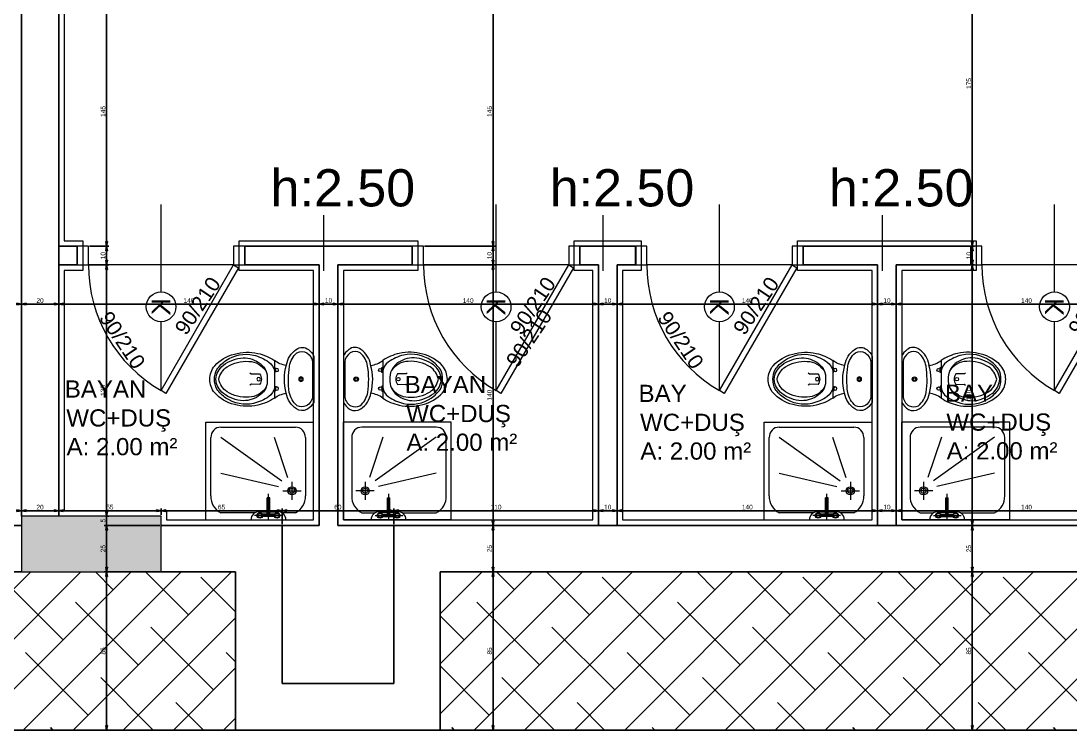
# Model space of a CAD drawing. Header units: millimetres. Extents: x -502 to 9998, y 2906 to 6004.
# Drawn here: x 1297 to 1862, y 3642 to 4024 of the extents above; entities that cross this region are included whole.
import ezdxf
from ezdxf.enums import TextEntityAlignment as Align

# ---------------------------------------------------------------- set-up
doc = ezdxf.new("R2010")
doc.units = ezdxf.units.MM
for name, color, linetype in [('BALKON', 8, 'Continuous'), ('kolon', 200, 'Continuous'), ('Sıva', 180, 'Continuous')]:
    doc.layers.add(name, color=color, linetype=linetype)
for name, color, linetype, lineweight in [('Duvar', 140, 'Continuous', 30), ('GRIDKOOR', 42, 'Continuous', 0), ('kapı pencere', 30, 'Continuous', 20), ('tefriş', 140, 'Continuous', 9), ('YAZı', 30, 'Continuous', 18), ('ölçülendirme', 80, 'Continuous', 30)]:
    doc.layers.add(name, color=color, linetype=linetype, lineweight=lineweight)
doc.styles.get("Standard").update_dxf_attribs({"font": 'arial.ttf'})
doc.styles.add('STYLE1', font='arial.ttf', dxfattribs={"height": 20})

# ---------------------------------------------------------------- blocks, each defined once
blk = doc.blocks.new('fger')
at = {"layer": 'kapı pencere'}
for p, q in [((5092.8, -129.04), (5092.8, -51.04)), ((5025.25, -90.04), (5062.28, -90.04)), ((5078.28, -90.04), (5125.25, -90.04))]:
    blk.add_line(p, q, dxfattribs=at)
for points in [[(5102.8, -51.04), (5102.8, -45.04), (5092.8, -45.04), (5092.8, -51.04)], [(5092.8, -129.04), (5091.3, -131.63), (5023.75, -92.63), (5025.25, -90.04)], [(5102.8, -135.04), (5102.8, -129.04), (5092.8, -129.04), (5092.8, -135.04)]]:
    blk.add_lwpolyline(points, close=True, dxfattribs=at)
blk.add_circle((5070.28, -90.04), 8, dxfattribs=at)
blk.add_arc((5092.8, -129.04), 78, 90, 150, dxfattribs=at)
at = {"layer": 'kapı pencere', "text_generation_flag": 2}
blk.add_text('K', height=10, dxfattribs=at).set_placement((5070.28, -90.04), align=Align.MIDDLE_CENTER)
at = {"layer": 'YAZı', "ltscale": 0.3}
blk.add_text('90/210', height=8, rotation=326.0972, dxfattribs=at).set_placement((5054.44, -103.49))
blk = doc.blocks.new('kapı-1')
at = {"layer": 'BALKON', "rotation": 270}
blk.add_blockref('fger', (3417.63, 9889.16), dxfattribs=at)
blk = doc.blocks.new('REWR')
at = {"layer": 'tefriş', "lineweight": 5}
for p, q in [((325340.13, -72859.72), (325307.08, -72859.72)), ((325336.02, -72860.6), (325311.89, -72860.6)), ((325337.06, -72887.85), (325310.15, -72887.85)), ((325318.74, -72887.26), (325315.08, -72887.26)), ((325315.08, -72887.26), (325315.08, -72888.69)), ((325318.74, -72887.85), (325318.74, -72887.26)), ((325328.47, -72887.26), (325332.12, -72887.26)), ((325328.47, -72887.85), (325328.47, -72887.26)), ((325332.12, -72887.26), (325332.12, -72888.69)), ((325319.99, -72898.45), (325320.11, -72904.32)), ((325327.59, -72904.56), (325327.47, -72898.45)), ((325320.11, -72904.32), (325319.49, -72905.44)), ((325328.21, -72905.44), (325327.59, -72904.56))]:
    blk.add_line(p, q, dxfattribs=at)
for centre, radius in [((325323.7, -72868.81), 1.63), ((325323.7, -72868.81), 0.933), ((325316.94, -72886.05), 1.18), ((325330.27, -72886.05), 1.18), ((325323.73, -72899.08), 1.25)]:
    blk.add_circle(centre, radius, dxfattribs=at)
for centre, radius, start, end in [((325315.59, -72874.13), 16.73, 120.57462, 145.23662), ((325311.88, -72868.76), 8.16, 89.8922, 153.27114), ((325335.11, -72869.32), 8.77, 32.64394, 84.09322), ((325336.04, -72869.76), 10.84, 35.52404, 67.84351), ((325309.72, -72867.82), 8.51, 157.67237, 209.94866), ((325311.15, -72868.2), 7.27, 154.59967, 207.60168), ((325336.79, -72868.24), 6.78, 329.36435, 32.64394), ((325339.59, -72867.91), 6.89, 321.50954, 40.12584), ((325316.75, -72862.31), 17.4, 214.12609, 259.68747), ((325317.24, -72861.18), 16.28, 219.66325, 259.43334), ((325323.24, -72812.91), 64.9, 262.04396, 278.71562), ((325330.42, -72861.15), 16.13, 279.48274, 319.17015), ((325331.36, -72862.87), 16.52, 279.01734, 325.61314), ((325295.34, -72876.83), 18.46, 323.34706, 351.91908), ((325323.34, -72842.38), 38.3, 255.32585, 286.08143), ((325351.87, -72876.83), 18.46, 188.08092, 216.65294), ((325339.77, -72907.65), 35.63, 146.24247, 167.10848), ((325335.28, -72909.36), 29.72, 143.87638, 167.27606), ((325319.37, -72897.75), 10.03, 99.04635, 143.87638), ((325322.62, -72905.78), 12.83, 85.615, 142.92131), ((325324.58, -72905.78), 12.83, 37.07869, 94.385), ((325327.84, -72897.75), 10.03, 36.12362, 80.95365), ((325311.93, -72909.36), 29.72, 12.72394, 36.12362), ((325307.44, -72907.65), 35.63, 12.89152, 33.75753), ((325339.83, -72907.1), 35.57, 167.99715, 195.39399), ((325327.17, -72909.82), 18.9, 141.45407, 181.453), ((325325.91, -72906.65), 15.15, 123.06797, 178.23699), ((325323.73, -72903.38), 6.18, 52.78614, 127.21386), ((325321.3, -72906.65), 15.15, 1.76301, 56.93203), ((325320.04, -72909.82), 18.9, 358.547, 38.54593), ((325307.38, -72907.1), 35.57, 344.60601, 12.00285), ((325330.93, -72908.2), 25.23, 167.68718, 214.69114), ((325336.56, -72908.07), 25.86, 175.82592, 212.00574), ((325310.64, -72908.07), 25.86, 327.99426, 4.17408), ((325316.28, -72908.2), 25.23, 325.30886, 12.31282), ((325332.88, -72909.18), 24.63, 182.60226, 218.1411), ((325314.32, -72909.18), 24.63, 321.8589, 357.39774), ((325332.73, -72909.95), 27.98, 193.61992, 227.66221), ((325330.49, -72909.13), 24.34, 213.48306, 235.28275), ((325326.66, -72913.45), 14.63, 214.70009, 257.95155), ((325320.55, -72913.45), 14.63, 282.04845, 325.29991), ((325316.72, -72909.13), 24.34, 304.71725, 326.51694), ((325314.48, -72909.95), 27.98, 312.33779, 346.38008), ((325324.36, -72916.27), 13.56, 216.81153, 266.78269), ((325323.88, -72918.22), 15.94, 231.14857, 269.00492), ((325323.37, -72916.02), 14.74, 242.78529, 270.91299), ((325322.84, -72916.27), 13.56, 273.21731, 323.18847), ((325323.84, -72916.02), 14.74, 269.08701, 297.21471), ((325323.33, -72918.22), 15.94, 270.99508, 308.85143)]:
    blk.add_arc(centre, radius, start, end, dxfattribs=at)
blk = doc.blocks.new('_Closed')
at = {"color": 0, "linetype": 'ByBlock', "lineweight": -2}
for p, q in [((-1, 0.17), (0, 0)), ((-1, 0.17), (-1, -0.17)), ((0, 0), (-1, -0.17)), ((0, 0), (-1, 0))]:
    blk.add_line(p, q, dxfattribs=at)

msp = doc.modelspace()

# ---------------------------------------------------------------- hatches: boundary and pattern name
at = {"layer": 'kolon'}
h = msp.add_hatch(dxfattribs=at)
h.set_pattern_fill('ANGLE', color=256)
h.set_pattern_definition([(0, (0, 0), (0, 6.985), [5.08, -1.905]), (90, (0, 0), (-6.985, 4e-16), [5.08, -1.905])])
h.paths.add_polyline_path([(4787.34, 4657.42), (4817.34, 4657.42), (4817.34, 4582.42), (4787.34, 4582.42)])
h.paths.add_polyline_path([(5002.34, 3757.42), (4927.34, 3757.42), (4927.34, 3727.42), (5002.34, 3727.42)])
h.paths.add_polyline_path([(4987.34, 4077.42), (4927.34, 4077.42), (4927.34, 4047.42), (4987.34, 4047.42)])
h.paths.add_polyline_path([(4922.34, 4427.42), (4952.34, 4427.42), (4952.34, 4367.42), (4922.34, 4367.42)])
h.paths.add_polyline_path([(5157.34, 4107.42), (5127.34, 4107.42), (5127.34, 4047.42), (5157.34, 4047.42)])
h.paths.add_polyline_path([(5162.34, 4427.42), (5132.34, 4427.42), (5132.34, 4367.42), (5162.34, 4367.42)])
h.paths.add_polyline_path([(5347.34, 4607.42), (5272.34, 4607.42), (5272.34, 4577.42), (5347.34, 4577.42)])
h.paths.add_polyline_path([(5652.34, 4607.42), (5622.34, 4607.42), (5622.34, 4547.42), (5652.34, 4547.42)])
h.paths.add_polyline_path([(5652.34, 4087.42), (5622.34, 4087.42), (5622.34, 4027.42), (5652.34, 4027.42)])
h.paths.add_polyline_path([(5652.34, 3787.42), (5622.34, 3787.42), (5622.34, 3727.42), (5652.34, 3727.42)])
h.paths.add_polyline_path([(5847.34, 4077.42), (5792.34, 4077.42), (5792.34, 4047.42), (5847.34, 4047.42)])
h.paths.add_polyline_path([(5872.34, 4417.42), (5812.34, 4417.42), (5812.34, 4387.42), (5872.34, 4387.42)])
h.paths.add_polyline_path([(5872.34, 4892.42), (5822.34, 4892.42), (5822.34, 4847.42), (5872.34, 4847.42)])
h.paths.add_polyline_path([(4817.34, 5222.42), (4787.34, 5222.42), (4787.34, 5147.42), (4817.34, 5147.42)], flags=17)
h.paths.add_polyline_path([(5657.34, 5102.42), (5622.34, 5102.42), (5622.34, 5022.42), (5657.34, 5022.42)])
h.paths.add_polyline_path([(5297.34, 5222.42), (5272.34, 5222.42), (5272.34, 5047.42), (5297.34, 5047.42)])
h.paths.add_polyline_path([(4602.34, 3757.42), (4677.34, 3757.42), (4677.34, 3727.42), (4602.34, 3727.42)])
h.paths.add_polyline_path([(4617.34, 4077.42), (4677.34, 4077.42), (4677.34, 4047.42), (4617.34, 4047.42)])
h.paths.add_polyline_path([(4682.34, 4427.42), (4652.34, 4427.42), (4652.34, 4367.42), (4682.34, 4367.42)])
h.paths.add_polyline_path([(4447.34, 4107.42), (4477.34, 4107.42), (4477.34, 4047.42), (4447.34, 4047.42)])
h.paths.add_polyline_path([(4442.34, 4427.42), (4472.34, 4427.42), (4472.34, 4367.42), (4442.34, 4367.42)])
h.paths.add_polyline_path([(4257.34, 4607.42), (4332.34, 4607.42), (4332.34, 4577.42), (4257.34, 4577.42)])
h.paths.add_polyline_path([(3952.34, 4607.42), (3982.34, 4607.42), (3982.34, 4547.42), (3952.34, 4547.42)])
h.paths.add_polyline_path([(3952.34, 4087.42), (3982.34, 4087.42), (3982.34, 4027.42), (3952.34, 4027.42)])
h.paths.add_polyline_path([(3952.34, 3787.42), (3982.34, 3787.42), (3982.34, 3727.42), (3952.34, 3727.42)])
h.paths.add_polyline_path([(3757.34, 4077.42), (3812.34, 4077.42), (3812.34, 4047.42), (3757.34, 4047.42)])
h.paths.add_polyline_path([(3732.34, 4417.42), (3792.34, 4417.42), (3792.34, 4387.42), (3732.34, 4387.42)])
h.paths.add_polyline_path([(3732.34, 4892.42), (3782.34, 4892.42), (3782.34, 4847.42), (3732.34, 4847.42)])
h.paths.add_polyline_path([(4787.34, 5222.42), (4817.34, 5222.42), (4817.34, 5147.42), (4787.34, 5147.42)], flags=17)
h.paths.add_polyline_path([(3947.34, 5102.42), (3982.34, 5102.42), (3982.34, 5022.42), (3947.34, 5022.42)])
h.paths.add_polyline_path([(4307.34, 5222.42), (4332.34, 5222.42), (4332.34, 5047.42), (4307.34, 5047.42)])
h.paths.add_polyline_path([(1157.73, 4657.42), (1187.73, 4657.42), (1187.73, 4582.42), (1157.73, 4582.42)])
h.paths.add_polyline_path([(1372.73, 3757.42), (1297.73, 3757.42), (1297.73, 3727.42), (1372.73, 3727.42)])
h.paths.add_polyline_path([(1357.73, 4077.42), (1297.73, 4077.42), (1297.73, 4047.42), (1357.73, 4047.42)])
h.paths.add_polyline_path([(1292.73, 4427.42), (1322.73, 4427.42), (1322.73, 4367.42), (1292.73, 4367.42)])
h.paths.add_polyline_path([(1527.73, 4107.42), (1497.73, 4107.42), (1497.73, 4047.42), (1527.73, 4047.42)])
h.paths.add_polyline_path([(1532.73, 4427.42), (1502.73, 4427.42), (1502.73, 4367.42), (1532.73, 4367.42)])
h.paths.add_polyline_path([(1717.73, 4607.42), (1642.73, 4607.42), (1642.73, 4577.42), (1717.73, 4577.42)])
h.paths.add_polyline_path([(2022.73, 4607.42), (1992.73, 4607.42), (1992.73, 4547.42), (2022.73, 4547.42)])
h.paths.add_polyline_path([(2022.73, 4087.42), (1992.73, 4087.42), (1992.73, 4027.42), (2022.73, 4027.42)])
h.paths.add_polyline_path([(2022.73, 3787.42), (1992.73, 3787.42), (1992.73, 3727.42), (2022.73, 3727.42)])
h.paths.add_polyline_path([(2217.73, 4077.42), (2162.73, 4077.42), (2162.73, 4047.42), (2217.73, 4047.42)])
h.paths.add_polyline_path([(2242.73, 4417.42), (2182.73, 4417.42), (2182.73, 4387.42), (2242.73, 4387.42)])
h.paths.add_polyline_path([(2242.73, 4892.42), (2192.73, 4892.42), (2192.73, 4847.42), (2242.73, 4847.42)])
h.paths.add_polyline_path([(1187.73, 5222.42), (1157.73, 5222.42), (1157.73, 5147.42), (1187.73, 5147.42)], flags=17)
h.paths.add_polyline_path([(2027.73, 5102.42), (1992.73, 5102.42), (1992.73, 5022.42), (2027.73, 5022.42)])
h.paths.add_polyline_path([(1667.73, 5222.42), (1642.73, 5222.42), (1642.73, 5047.42), (1667.73, 5047.42)])
h.paths.add_polyline_path([(972.73, 3757.42), (1047.73, 3757.42), (1047.73, 3727.42), (972.73, 3727.42)])
h.paths.add_polyline_path([(987.73, 4077.42), (1047.73, 4077.42), (1047.73, 4047.42), (987.73, 4047.42)])
h.paths.add_polyline_path([(1052.73, 4427.42), (1022.73, 4427.42), (1022.73, 4367.42), (1052.73, 4367.42)])
h.paths.add_polyline_path([(817.73, 4107.42), (847.73, 4107.42), (847.73, 4047.42), (817.73, 4047.42)])
h.paths.add_polyline_path([(812.73, 4427.42), (842.73, 4427.42), (842.73, 4367.42), (812.73, 4367.42)])
h.paths.add_polyline_path([(627.73, 4607.42), (702.73, 4607.42), (702.73, 4577.42), (627.73, 4577.42)])
h.paths.add_polyline_path([(322.73, 4607.42), (352.73, 4607.42), (352.73, 4547.42), (322.73, 4547.42)])
h.paths.add_polyline_path([(322.73, 4087.42), (352.73, 4087.42), (352.73, 4027.42), (322.73, 4027.42)])
h.paths.add_polyline_path([(322.73, 3787.42), (352.73, 3787.42), (352.73, 3727.42), (322.73, 3727.42)])
h.paths.add_polyline_path([(127.73, 4077.42), (182.73, 4077.42), (182.73, 4047.42), (127.73, 4047.42)])
h.paths.add_polyline_path([(102.73, 4417.42), (162.73, 4417.42), (162.73, 4387.42), (102.73, 4387.42)])
h.paths.add_polyline_path([(102.73, 4892.42), (152.73, 4892.42), (152.73, 4847.42), (102.73, 4847.42)])
h.paths.add_polyline_path([(1157.73, 5222.42), (1187.73, 5222.42), (1187.73, 5147.42), (1157.73, 5147.42)], flags=17)
h.paths.add_polyline_path([(317.73, 5102.42), (352.73, 5102.42), (352.73, 5022.42), (317.73, 5022.42)])
h.paths.add_polyline_path([(677.73, 5222.42), (702.73, 5222.42), (702.73, 5047.42), (677.73, 5047.42)])

# ---------------------------------------------------------------- linework, layer by layer
at = {"layer": 'Duvar'}
for p, q in [((1297.73, 4047.42), (1297.73, 3757.42)), ((1317.73, 4047.42), (1317.73, 3902.42)), ((1317.73, 3902.42), (1327.73, 3902.42)), ((1317.73, 3892.42), (1317.73, 3902.42)), ((1327.73, 3892.42), (1327.73, 3902.42)), ((1417.73, 3892.42), (1417.73, 3902.42)), ((1417.73, 3902.42), (1507.73, 3902.42)), ((1507.73, 3892.42), (1507.73, 3902.42)), ((1597.73, 3892.42), (1597.73, 3902.42)), ((1597.73, 3902.42), (1627.73, 3902.42)), ((1627.73, 3892.42), (1627.73, 3902.42)), ((1717.73, 3892.42), (1717.73, 3902.42)), ((1717.73, 3902.42), (1807.73, 3902.42)), ((1807.73, 3892.42), (1807.73, 3902.42)), ((1317.73, 3892.42), (1327.73, 3892.42)), ((1317.73, 3892.42), (1317.73, 3757.42)), ((1417.73, 3892.42), (1457.73, 3892.42)), ((1457.73, 3892.42), (1457.73, 3752.42)), ((1467.73, 3892.42), (1467.73, 3752.42)), ((1467.73, 3892.42), (1507.73, 3892.42)), ((1597.73, 3892.42), (1607.73, 3892.42)), ((1607.73, 3892.42), (1607.73, 3752.42)), ((1617.73, 3892.42), (1617.73, 3752.42)), ((1617.73, 3892.42), (1627.73, 3892.42)), ((1717.73, 3892.42), (1757.73, 3892.42)), ((1757.73, 3892.42), (1757.73, 3752.42)), ((1767.73, 3892.42), (1767.73, 3752.42)), ((1767.73, 3892.42), (1807.73, 3892.42)), ((1297.73, 3752.42), (1047.73, 3752.42)), ((1372.73, 3752.42), (1437.73, 3752.42)), ((1437.73, 3752.42), (1437.73, 3667.42)), ((1457.73, 3752.42), (1437.73, 3752.42)), ((1467.73, 3752.42), (1497.73, 3752.42)), ((1497.73, 3667.42), (1497.73, 3752.42)), ((1497.73, 3752.42), (1992.73, 3752.42)), ((1992.73, 3752.42), (1592.73, 3752.42)), ((1297.73, 3727.42), (1047.73, 3727.42)), ((1372.73, 3727.42), (1412.73, 3727.42)), ((1412.73, 3727.42), (1412.73, 3642.42)), ((1522.73, 3642.42), (1522.73, 3727.42)), ((1522.73, 3727.42), (1592.73, 3727.42)), ((1992.73, 3727.42), (1592.73, 3727.42)), ((1437.73, 3667.42), (1497.73, 3667.42)), ((17.73, 3642.42), (2327.73, 3642.42)), ((1412.73, 3642.42), (1522.73, 3642.42))]:
    msp.add_line(p, q, dxfattribs=at)
at = {"layer": 'Duvar', "linetype": 'Continuous', "ltscale": 20}
for p, q in [((1217.75, 3642.42), (1302.75, 3727.42)), ((1244.69, 3642.42), (1329.69, 3727.42)), ((1271.63, 3642.42), (1356.63, 3727.42)), ((1320.1, 3690.89), (1286.42, 3724.56)), ((1298.57, 3642.42), (1383.57, 3727.42)), ((1325.51, 3642.42), (1410.51, 3727.42)), ((1347.04, 3717.83), (1337.45, 3727.42)), ((1387.45, 3704.36), (1364.39, 3727.42)), ((1412.73, 3706.01), (1394.18, 3724.56)), ((1522.73, 3704.94), (1545.22, 3727.42)), ((1522.73, 3677.99), (1572.16, 3727.42)), ((1522.73, 3651.05), (1599.1, 3727.42)), ((1541.04, 3642.42), (1626.04, 3727.42)), ((1562.56, 3717.83), (1552.97, 3727.42)), ((1567.98, 3642.42), (1652.98, 3727.42)), ((1602.98, 3704.36), (1579.91, 3727.42)), ((1594.92, 3642.42), (1679.92, 3727.42)), ((1643.39, 3690.89), (1609.71, 3724.56)), ((1621.86, 3642.42), (1706.86, 3727.42)), ((1648.8, 3642.42), (1733.8, 3727.42)), ((1670.33, 3717.83), (1660.74, 3727.42)), ((1675.74, 3642.42), (1760.74, 3727.42)), ((1710.74, 3704.36), (1687.68, 3727.42)), ((1702.68, 3642.42), (1787.68, 3727.42)), ((1751.15, 3690.89), (1717.47, 3724.56)), ((1729.62, 3642.42), (1814.62, 3727.42)), ((1756.56, 3642.42), (1841.56, 3727.42)), ((1778.09, 3717.83), (1768.5, 3727.42)), ((1783.51, 3642.42), (1868.51, 3727.42)), ((1818.5, 3704.36), (1795.44, 3727.42)), ((1810.45, 3642.42), (1895.45, 3727.42)), ((1858.91, 3690.89), (1825.24, 3724.56)), ((1837.39, 3642.42), (1922.39, 3727.42)), ((1360.51, 3677.41), (1326.83, 3711.09)), ((1576.03, 3677.41), (1542.36, 3711.09)), ((1683.8, 3677.41), (1650.12, 3711.09)), ((1791.56, 3677.41), (1757.89, 3711.09)), ((1352.45, 3642.42), (1412.73, 3702.7)), ((1535.62, 3690.89), (1522.73, 3703.78)), ((1400.92, 3663.94), (1367.24, 3697.62)), ((1616.45, 3663.94), (1582.77, 3697.62)), ((1724.21, 3663.94), (1690.53, 3697.62)), ((1831.97, 3663.94), (1798.3, 3697.62)), ((1333.57, 3650.47), (1299.89, 3684.15)), ((1412.73, 3679.07), (1407.66, 3684.15)), ((1656.86, 3650.47), (1623.18, 3684.15)), ((1764.62, 3650.47), (1730.94, 3684.15)), ((1872.38, 3650.47), (1838.71, 3684.15)), ((1379.39, 3642.42), (1412.73, 3675.76)), ((1549.09, 3650.47), (1522.73, 3676.83)), ((1368.56, 3642.42), (1340.3, 3670.68)), ((1584.09, 3642.42), (1555.83, 3670.68)), ((1691.85, 3642.42), (1663.59, 3670.68)), ((1799.62, 3642.42), (1771.36, 3670.68)), ((1395.51, 3642.42), (1380.71, 3657.21)), ((1611.03, 3642.42), (1596.24, 3657.21)), ((1718.79, 3642.42), (1704, 3657.21)), ((1826.56, 3642.42), (1811.77, 3657.21)), ((1406.33, 3642.42), (1412.73, 3648.82)), ((1314.68, 3642.42), (1313.36, 3643.74)), ((1530.21, 3642.42), (1528.89, 3643.74)), ((1637.97, 3642.42), (1636.65, 3643.74)), ((1745.74, 3642.42), (1744.41, 3643.74)), ((1853.5, 3642.42), (1852.18, 3643.74))]:
    msp.add_line(p, q, dxfattribs=at)
at = {"layer": 'kolon'}
msp.add_lwpolyline([(1372.73, 3757.42), (1297.73, 3757.42), (1297.73, 3727.42), (1372.73, 3727.42)], close=True, dxfattribs=at)
at = {"layer": 'Sıva'}
for p, q in [((1320.73, 4044.42), (1320.73, 3905.42)), ((1320.73, 3905.42), (1330.73, 3905.42)), ((1330.73, 3905.42), (1330.73, 3889.42)), ((1414.73, 3889.42), (1414.73, 3905.42)), ((1414.73, 3905.42), (1510.73, 3905.42)), ((1510.73, 3905.42), (1510.73, 3889.42)), ((1594.73, 3889.42), (1594.73, 3905.42)), ((1594.73, 3905.42), (1630.73, 3905.42)), ((1630.73, 3905.42), (1630.73, 3889.42)), ((1714.73, 3889.42), (1714.73, 3905.42)), ((1714.73, 3905.42), (1810.73, 3905.42)), ((1810.73, 3905.42), (1810.73, 3889.42)), ((1330.73, 3889.42), (1320.73, 3889.42)), ((1320.73, 3889.42), (1320.73, 3760.42)), ((1454.73, 3889.42), (1414.73, 3889.42)), ((1454.73, 3755.42), (1454.73, 3889.42)), ((1510.73, 3889.42), (1470.73, 3889.42)), ((1470.73, 3889.42), (1470.73, 3755.42)), ((1604.73, 3889.42), (1594.73, 3889.42)), ((1604.73, 3755.42), (1604.73, 3889.42)), ((1630.73, 3889.42), (1620.73, 3889.42)), ((1620.73, 3889.42), (1620.73, 3755.42)), ((1754.73, 3889.42), (1714.73, 3889.42)), ((1754.73, 3755.42), (1754.73, 3889.42)), ((1810.73, 3889.42), (1770.73, 3889.42)), ((1770.73, 3889.42), (1770.73, 3755.42)), ((1320.73, 3760.42), (1375.73, 3760.42)), ((1375.73, 3760.42), (1375.73, 3755.42)), ((1375.73, 3755.42), (1437.73, 3755.42)), ((1437.73, 3755.42), (1454.73, 3755.42)), ((1470.73, 3755.42), (1497.73, 3755.42)), ((1497.73, 3755.42), (1604.73, 3755.42)), ((1620.73, 3755.42), (1754.73, 3755.42)), ((1770.73, 3755.42), (1904.73, 3755.42))]:
    msp.add_line(p, q, dxfattribs=at)
at = {"layer": 'tefriş'}
for p, q in [((1396.77, 3807.93), (1454.73, 3807.93)), ((1396.77, 3755.42), (1396.77, 3807.93)), ((1454.73, 3755.42), (1454.73, 3807.93)), ((1528.69, 3807.93), (1470.73, 3807.93)), ((1470.73, 3755.42), (1470.73, 3807.93)), ((1528.69, 3755.42), (1528.69, 3807.93)), ((1696.77, 3807.93), (1754.73, 3807.93)), ((1696.77, 3755.42), (1696.77, 3807.93)), ((1754.73, 3755.42), (1754.73, 3807.93)), ((1828.69, 3807.93), (1770.73, 3807.93)), ((1770.73, 3755.42), (1770.73, 3807.93)), ((1828.69, 3755.42), (1828.69, 3807.93)), ((1404.87, 3805.23), (1444.9, 3805.23)), ((1520.59, 3805.23), (1480.57, 3805.23)), ((1704.87, 3805.23), (1744.9, 3805.23)), ((1820.59, 3805.23), (1780.57, 3805.23)), ((1399.47, 3768.31), (1399.47, 3799.68)), ((1404.87, 3799.83), (1437.69, 3776.37)), ((1433.51, 3799.83), (1440.68, 3778.21)), ((1450.3, 3799.68), (1450.3, 3768.31)), ((1475.17, 3799.68), (1475.17, 3768.31)), ((1491.96, 3799.83), (1484.79, 3778.21)), ((1520.59, 3799.83), (1487.78, 3776.37)), ((1525.99, 3768.31), (1525.99, 3799.68)), ((1699.47, 3768.31), (1699.47, 3799.68)), ((1704.87, 3799.83), (1737.69, 3776.37)), ((1733.51, 3799.83), (1740.68, 3778.21)), ((1750.3, 3799.68), (1750.3, 3768.31)), ((1775.17, 3799.68), (1775.17, 3768.31)), ((1791.96, 3799.83), (1784.79, 3778.21)), ((1820.59, 3799.83), (1787.78, 3776.37)), ((1825.99, 3768.31), (1825.99, 3799.68)), ((1404.87, 3780.55), (1435.84, 3773.38)), ((1520.59, 3780.55), (1489.62, 3773.38)), ((1704.87, 3780.55), (1735.84, 3773.38)), ((1820.59, 3780.55), (1789.62, 3773.38)), ((1443.08, 3775.9), (1443.08, 3766.06)), ((1482.39, 3775.9), (1482.39, 3766.06)), ((1743.08, 3775.9), (1743.08, 3766.06)), ((1782.39, 3775.9), (1782.39, 3766.06)), ((1430.43, 3755.42), (1430.43, 3769.28)), ((1438.16, 3770.98), (1448, 3770.98)), ((1487.31, 3770.98), (1477.47, 3770.98)), ((1495.04, 3755.42), (1495.04, 3769.28)), ((1730.43, 3755.42), (1730.43, 3769.28)), ((1738.16, 3770.98), (1748, 3770.98)), ((1787.31, 3770.98), (1777.47, 3770.98)), ((1795.04, 3755.42), (1795.04, 3769.28)), ((1429.75, 3758.43), (1429.75, 3767.25)), ((1431.1, 3767.25), (1429.75, 3767.25)), ((1431.1, 3758.46), (1431.1, 3767.25)), ((1494.36, 3767.25), (1495.71, 3767.25)), ((1494.36, 3758.46), (1494.36, 3767.25)), ((1495.71, 3758.43), (1495.71, 3767.25)), ((1729.75, 3758.43), (1729.75, 3767.25)), ((1731.1, 3767.25), (1729.75, 3767.25)), ((1731.1, 3758.46), (1731.1, 3767.25)), ((1794.36, 3767.25), (1795.71, 3767.25)), ((1794.36, 3758.46), (1794.36, 3767.25)), ((1795.71, 3758.43), (1795.71, 3767.25)), ((1423.23, 3759.16), (1404.87, 3759.16)), ((1437.76, 3757.78), (1422.87, 3757.78)), ((1429.75, 3759.58), (1425.81, 3759.58)), ((1433.74, 3758.45), (1427.14, 3758.45)), ((1435.11, 3759.58), (1431.1, 3759.58)), ((1444.9, 3759.16), (1437.68, 3759.16)), ((1480.57, 3759.16), (1487.78, 3759.16)), ((1487.71, 3757.78), (1502.59, 3757.78)), ((1490.36, 3759.58), (1494.36, 3759.58)), ((1491.72, 3758.45), (1498.33, 3758.45)), ((1495.71, 3759.58), (1499.66, 3759.58)), ((1502.24, 3759.16), (1520.59, 3759.16)), ((1723.23, 3759.16), (1704.87, 3759.16)), ((1737.76, 3757.78), (1722.87, 3757.78)), ((1729.75, 3759.58), (1725.81, 3759.58)), ((1733.74, 3758.45), (1727.14, 3758.45)), ((1735.11, 3759.58), (1731.1, 3759.58)), ((1744.9, 3759.16), (1737.68, 3759.16)), ((1780.57, 3759.16), (1787.78, 3759.16)), ((1787.71, 3757.78), (1802.59, 3757.78)), ((1790.36, 3759.58), (1794.36, 3759.58)), ((1791.72, 3758.45), (1798.33, 3758.45)), ((1795.71, 3759.58), (1799.66, 3759.58)), ((1802.24, 3759.16), (1820.59, 3759.16)), ((1396.77, 3755.42), (1454.73, 3755.42)), ((1433.74, 3757.1), (1427.14, 3757.1)), ((1528.69, 3755.42), (1470.73, 3755.42)), ((1491.72, 3757.1), (1498.33, 3757.1)), ((1696.77, 3755.42), (1754.73, 3755.42)), ((1733.74, 3757.1), (1727.14, 3757.1)), ((1828.69, 3755.42), (1770.73, 3755.42)), ((1791.72, 3757.1), (1798.33, 3757.1))]:
    msp.add_line(p, q, dxfattribs=at)
for centre, radius in [((1443.08, 3770.98), 2.22), ((1443.08, 3770.98), 1.39), ((1482.39, 3770.98), 2.22), ((1482.39, 3770.98), 1.39), ((1743.08, 3770.98), 2.22), ((1743.08, 3770.98), 1.39), ((1782.39, 3770.98), 2.22), ((1782.39, 3770.98), 1.39), ((1425.81, 3757.78), 1.49), ((1425.81, 3757.78), 1.07), ((1435.07, 3757.78), 1.49), ((1435.07, 3757.78), 1.07), ((1490.4, 3757.78), 1.49), ((1490.4, 3757.78), 1.07), ((1499.66, 3757.78), 1.49), ((1499.66, 3757.78), 1.07), ((1725.81, 3757.78), 1.49), ((1725.81, 3757.78), 1.07), ((1735.07, 3757.78), 1.49), ((1735.07, 3757.78), 1.07), ((1790.4, 3757.78), 1.49), ((1790.4, 3757.78), 1.07), ((1799.66, 3757.78), 1.49), ((1799.66, 3757.78), 1.07)]:
    msp.add_circle(centre, radius, dxfattribs=at)
for centre, radius, start, end in [((1405.01, 3799.7), 5.53, 91.3708, 180.2292), ((1444.77, 3799.7), 5.53, 359.7708, 88.6292), ((1480.7, 3799.7), 5.53, 91.3708, 180.2292), ((1520.46, 3799.7), 5.53, 359.7708, 88.6292), ((1705.01, 3799.7), 5.53, 91.3708, 180.2292), ((1744.77, 3799.7), 5.53, 359.7708, 88.6292), ((1780.7, 3799.7), 5.53, 91.3708, 180.2292), ((1820.46, 3799.7), 5.53, 359.7708, 88.6292), ((1409.18, 3767.87), 9.71, 177.3882, 243.7111), ((1440.6, 3767.87), 9.71, 296.2889, 2.6118), ((1484.87, 3767.87), 9.71, 177.3882, 243.7111), ((1516.29, 3767.87), 9.71, 296.2889, 2.6118), ((1709.18, 3767.87), 9.71, 177.3882, 243.7111), ((1740.6, 3767.87), 9.71, 296.2889, 2.6118), ((1784.87, 3767.87), 9.71, 177.3882, 243.7111), ((1816.29, 3767.87), 9.71, 296.2889, 2.6118), ((1425.14, 3755.59), 4.05, 80.4581, 182.3604), ((1435.78, 3755.59), 4.05, 357.6396, 99.5419), ((1489.69, 3755.59), 4.05, 80.4581, 182.3604), ((1500.33, 3755.59), 4.05, 357.6396, 99.5419), ((1725.14, 3755.59), 4.05, 80.4581, 182.3604), ((1735.78, 3755.59), 4.05, 357.6396, 99.5419), ((1789.69, 3755.59), 4.05, 80.4581, 182.3604), ((1800.33, 3755.59), 4.05, 357.6396, 99.5419)]:
    msp.add_arc(centre, radius, start, end, dxfattribs=at)
at = {"layer": 'YAZı'}
for p, q in [((1460.28, 3889.2), (1460.28, 3919.17)), ((1610.28, 3889.2), (1610.28, 3919.17)), ((1760.28, 3889.2), (1760.28, 3919.17))]:
    msp.add_line(p, q, dxfattribs=at)
at = {"layer": 'ölçülendirme', "color": 90}
for p, q in [((1808.61, 4074.92), (1808.61, 3904.92)), ((1343.47, 4044.92), (1343.47, 3904.92)), ((1551.13, 4044.92), (1551.13, 3904.92)), ((1343.47, 3899.92), (1343.47, 3894.92)), ((1551.13, 3899.92), (1551.13, 3894.92)), ((1808.61, 3899.92), (1808.61, 3894.92)), ((1343.47, 3889.92), (1343.47, 3759.92)), ((1551.13, 3889.92), (1551.13, 3754.92)), ((1808.61, 3889.92), (1808.61, 3754.92)), ((1300.23, 3871.34), (1315.23, 3871.34)), ((1320.23, 3871.34), (1455.23, 3871.34)), ((1460.23, 3871.34), (1465.23, 3871.34)), ((1470.23, 3871.34), (1605.23, 3871.34)), ((1610.23, 3871.34), (1615.23, 3871.34)), ((1620.23, 3871.34), (1755.23, 3871.34)), ((1760.23, 3871.34), (1765.23, 3871.34)), ((1770.23, 3871.34), (1905.23, 3871.34)), ((1300.23, 3760.31), (1315.23, 3760.31)), ((1320.23, 3760.31), (1370.23, 3760.31)), ((1343.47, 3759.92), (1343.47, 3762.42)), ((1343.47, 3757.42), (1343.47, 3752.42)), ((1375.23, 3760.31), (1435.23, 3760.31)), ((1440.23, 3760.31), (1495.23, 3760.31)), ((1500.23, 3760.31), (1605.23, 3760.31)), ((1610.23, 3760.31), (1615.23, 3760.31)), ((1620.23, 3760.31), (1755.23, 3760.31)), ((1760.23, 3760.31), (1765.23, 3760.31)), ((1770.23, 3760.31), (1905.23, 3760.31)), ((1343.47, 3749.92), (1343.47, 3747.42)), ((1343.47, 3749.92), (1343.47, 3729.92)), ((1551.13, 3749.92), (1551.13, 3729.92)), ((1808.61, 3749.92), (1808.61, 3729.92)), ((1343.47, 3724.92), (1343.47, 3644.92)), ((1551.13, 3724.92), (1551.13, 3644.92)), ((1808.61, 3724.92), (1808.61, 3644.92))]:
    msp.add_line(p, q, dxfattribs=at)
at = {"layer": 'ölçülendirme'}
for p, q in [((1334.36, 3902.42), (1344.72, 3902.42)), ((1334.36, 3902.42), (1344.72, 3902.42)), ((1514.36, 3902.42), (1552.38, 3902.42)), ((1514.36, 3902.42), (1552.38, 3902.42)), ((1808.36, 3902.42), (1809.86, 3902.42)), ((1808.36, 3902.42), (1809.86, 3902.42)), ((1334.36, 3892.42), (1344.72, 3892.42)), ((1334.36, 3892.42), (1344.72, 3892.42)), ((1514.36, 3892.42), (1552.38, 3892.42)), ((1514.36, 3892.42), (1552.38, 3892.42)), ((1808.36, 3892.42), (1809.86, 3892.42)), ((1808.36, 3892.42), (1809.86, 3892.42)), ((1297.73, 3871.96), (1297.73, 3872.59)), ((1297.73, 3871.96), (1297.73, 3872.59)), ((1317.73, 3871.96), (1317.73, 3872.59)), ((1317.73, 3871.96), (1317.73, 3872.59)), ((1457.73, 3870.92), (1457.73, 3870.09)), ((1457.73, 3870.92), (1457.73, 3870.09)), ((1467.73, 3870.92), (1467.73, 3870.09)), ((1467.73, 3870.92), (1467.73, 3870.09)), ((1607.73, 3870.92), (1607.73, 3870.09)), ((1607.73, 3870.92), (1607.73, 3870.09)), ((1617.73, 3870.92), (1617.73, 3870.09)), ((1617.73, 3870.92), (1617.73, 3870.09)), ((1757.73, 3871.96), (1757.73, 3872.59)), ((1757.73, 3871.96), (1757.73, 3872.59)), ((1767.73, 3871.96), (1767.73, 3872.59)), ((1767.73, 3871.96), (1767.73, 3872.59)), ((1297.73, 3758.04), (1297.73, 3761.56)), ((1297.73, 3758.04), (1297.73, 3761.56)), ((1317.73, 3758.04), (1317.73, 3761.56)), ((1317.73, 3758.04), (1317.73, 3761.56)), ((1344.1, 3757.42), (1344.72, 3757.42)), ((1344.1, 3757.42), (1344.72, 3757.42)), ((1372.73, 3758.04), (1372.73, 3761.56)), ((1372.73, 3758.04), (1372.73, 3761.56)), ((1437.73, 3753.04), (1437.73, 3761.56)), ((1437.73, 3753.04), (1437.73, 3761.56)), ((1497.73, 3753.04), (1497.73, 3761.56)), ((1497.73, 3753.04), (1497.73, 3761.56)), ((1607.73, 3753.04), (1607.73, 3761.56)), ((1607.73, 3753.04), (1607.73, 3761.56)), ((1617.73, 3753.04), (1617.73, 3761.56)), ((1617.73, 3753.04), (1617.73, 3761.56)), ((1757.73, 3753.04), (1757.73, 3761.56)), ((1757.73, 3753.04), (1757.73, 3761.56)), ((1767.73, 3753.04), (1767.73, 3761.56)), ((1767.73, 3753.04), (1767.73, 3761.56)), ((1372.11, 3752.42), (1342.22, 3752.42)), ((1372.11, 3752.42), (1342.22, 3752.42)), ((1523.36, 3752.42), (1552.38, 3752.42)), ((1523.36, 3752.42), (1552.38, 3752.42)), ((1768.36, 3752.42), (1809.86, 3752.42)), ((1768.36, 3752.42), (1809.86, 3752.42)), ((1372.11, 3727.42), (1342.22, 3727.42)), ((1372.11, 3727.42), (1342.22, 3727.42)), ((1523.36, 3727.42), (1552.38, 3727.42)), ((1523.36, 3727.42), (1552.38, 3727.42)), ((1793.36, 3727.42), (1809.86, 3727.42)), ((1793.36, 3727.42), (1809.86, 3727.42)), ((1344.1, 3642.42), (1344.72, 3642.42)), ((1523.36, 3642.42), (1552.38, 3642.42)), ((1751.46, 3642.42), (1809.86, 3642.42))]:
    msp.add_line(p, q, dxfattribs=at)

# ---------------------------------------------------------------- block references
at = {"layer": 'Duvar', "rotation": 180}
for p in [(4700.33, 8688.78), (4880.33, 8688.78), (5000.33, 8688.78), (5180.33, 8688.78)]:
    msp.add_blockref('kapı-1', p, dxfattribs=at)
at = {"layer": 'GRIDKOOR', "lineweight": 13, "yscale": 0.75, "zscale": 0.75}
for p, xscale, rotation in [((56099.53, -240161.78), -0.75, 270.0000000000001), ((-53174.06, -240161.78), 0.75, 89.99999999994438), ((56399.53, -240161.78), -0.75, 270.0000000000001), ((-52874.06, -240161.78), 0.75, 89.99999999999997)]:
    msp.add_blockref('REWR', p, dxfattribs=dict(at, xscale=xscale, rotation=rotation))
at = {"layer": 'ölçülendirme', "color": 90, "xscale": 2.5, "yscale": 2.5, "zscale": 2.5}
for p, rotation in [((1343.47, 3902.42), 270), ((1551.13, 3902.42), 270), ((1808.61, 3902.42), 270), ((1343.47, 3902.42), 90), ((1551.13, 3902.42), 90), ((1808.61, 3902.42), 90), ((1343.47, 3892.42), 270), ((1551.13, 3892.42), 270), ((1808.61, 3892.42), 270), ((1343.47, 3892.42), 90), ((1551.13, 3892.42), 90), ((1808.61, 3892.42), 90), ((1297.73, 3871.34), 180), ((1317.73, 3871.34), 180), ((1457.73, 3871.34), 180), ((1467.73, 3871.34), 180), ((1607.73, 3871.34), 180), ((1617.73, 3871.34), 180), ((1757.73, 3871.34), 180), ((1767.73, 3871.34), 180), ((1297.73, 3760.31), 180), ((1317.73, 3760.31), 180), ((1343.47, 3757.42), 270), ((1343.47, 3757.42), 270), ((1372.73, 3760.31), 180), ((1437.73, 3760.31), 180), ((1497.73, 3760.31), 180), ((1607.73, 3760.31), 180), ((1617.73, 3760.31), 180), ((1757.73, 3760.31), 180), ((1767.73, 3760.31), 180), ((1343.47, 3752.42), 90), ((1343.47, 3752.42), 90), ((1551.13, 3752.42), 270), ((1551.13, 3752.42), 90), ((1808.61, 3752.42), 270), ((1808.61, 3752.42), 90), ((1343.47, 3727.42), 270), ((1551.13, 3727.42), 270), ((1808.61, 3727.42), 270), ((1343.47, 3727.42), 90), ((1551.13, 3727.42), 90), ((1808.61, 3727.42), 90), ((1343.47, 3642.42), 270), ((1551.13, 3642.42), 270), ((1808.61, 3642.42), 270)]:
    msp.add_blockref('_Closed', p, dxfattribs=dict(at, rotation=rotation))
for p in [(1297.73, 3871.34), (1317.73, 3871.34), (1457.73, 3871.34), (1467.73, 3871.34), (1607.73, 3871.34), (1617.73, 3871.34), (1757.73, 3871.34), (1767.73, 3871.34), (1297.73, 3760.31), (1317.73, 3760.31), (1372.73, 3760.31), (1437.73, 3760.31), (1497.73, 3760.31), (1607.73, 3760.31), (1617.73, 3760.31), (1757.73, 3760.31), (1767.73, 3760.31)]:
    msp.add_blockref('_Closed', p, dxfattribs=at)

# ---------------------------------------------------------------- texts
at = {"layer": 'YAZı', "style": 'STYLE1'}
for p in [(1431.57, 3923.85), (1581.57, 3923.85), (1731.57, 3923.85)]:
    msp.add_text('h:2.50', height=20, dxfattribs=at).set_placement(p)
at = {"layer": 'YAZı', "ltscale": 0.3}
for rotation, p in [(303.9028, (1339.12, 3863.96)), (56.0972, (1564.17, 3836.69)), (303.9028, (1639.12, 3863.96))]:
    msp.add_text('90/210', height=8, rotation=rotation, dxfattribs=at).set_placement(p)
at = {"layer": 'YAZı'}
for s, p in [('BAYAN', (1503.63, 3823.48)), ('BAYAN', (1321.05, 3821.11)), ('BAY', (1629.3, 3818.74)), ('BAY', (1793.87, 3818.86)), ('WC+DUŞ', (1321.84, 3805.55)), ('WC+DUŞ', (1504.42, 3807.92)), ('WC+DUŞ', (1630.09, 3803.18)), ('WC+DUŞ', (1794.65, 3803.3)), ('A: ', (1322, 3790.11)), ('2.00', (1337.78, 3790.11)), (' m²', (1362.91, 3790.11)), ('A: ', (1504.57, 3792.48)), ('2.00', (1520.36, 3792.48)), (' m²', (1545.49, 3792.48)), ('A: ', (1630.24, 3787.74)), ('2.00', (1646.03, 3787.74)), (' m²', (1671.16, 3787.74)), ('A: ', (1794.81, 3787.86)), ('2.00', (1810.6, 3787.86)), (' m²', (1835.73, 3787.86))]:
    msp.add_text(s, height=9.242, dxfattribs=at).set_placement(p)
at = {"layer": 'ölçülendirme', "char_height": 2.5, "attachment_point": 5, "rotation": 90}
for s, insert in [('175', (1806.71, 3989.92)), ('145', (1341.57, 3974.92)), ('145', (1549.22, 3974.92)), ('10', (1341.57, 3897.42)), ('10', (1549.22, 3897.42)), ('10', (1806.71, 3897.42)), ('135', (1341.57, 3824.92)), ('140', (1549.22, 3822.42)), ('140', (1806.71, 3822.42)), ('5', (1341.58, 3754.92)), ('25', (1341.57, 3739.92)), ('25', (1549.22, 3739.92)), ('25', (1806.71, 3739.92)), ('85', (1341.57, 3684.92)), ('85', (1549.22, 3684.92)), ('85', (1806.71, 3684.92))]:
    msp.add_mtext(s, dxfattribs=dict(at, insert=insert))
at = {"layer": 'ölçülendirme', "char_height": 2.5, "attachment_point": 5}
for s, insert in [('20', (1307.73, 3873.24)), ('140', (1387.73, 3873.24)), ('10', (1462.73, 3873.24)), ('140', (1537.73, 3873.24)), ('10', (1612.73, 3873.24)), ('140', (1687.73, 3873.24)), ('10', (1762.73, 3873.24)), ('140', (1837.73, 3873.24)), ('20', (1307.73, 3762.21)), ('55', (1345.23, 3762.21)), ('65', (1405.23, 3762.21)), ('60', (1467.73, 3762.21)), ('110', (1552.73, 3762.21)), ('10', (1612.73, 3762.21)), ('140', (1687.73, 3762.21)), ('10', (1762.73, 3762.21)), ('140', (1837.73, 3762.21))]:
    msp.add_mtext(s, dxfattribs=dict(at, insert=insert))

doc.saveas('drawing.dxf')
